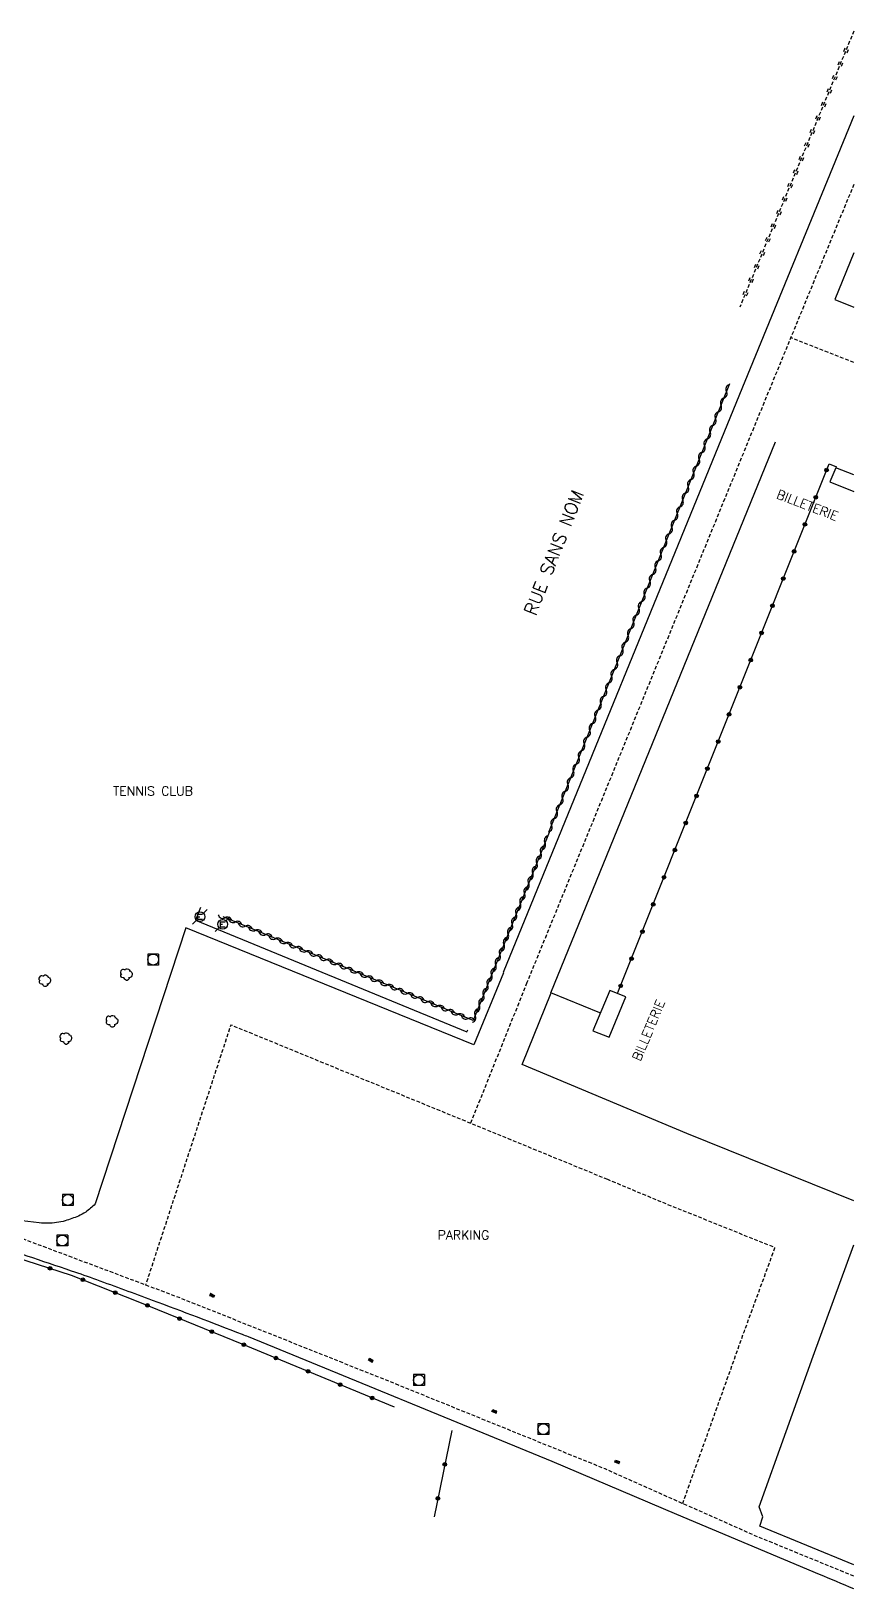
# Model space of a CAD drawing. Header units: millimetres. Extents: x 80999 to 82000, y 146000 to 147001.
# Drawn here: x 81887.4 to 82000, y 146527.5 to 146740.7 of the extents above; entities that cross this region are included whole.
import ezdxf
from ezdxf.enums import TextEntityAlignment as Align

# ---------------------------------------------------------------- set-up
doc = ezdxf.new("R2010")
doc.units = ezdxf.units.MM
doc.linetypes.add('DASHED', pattern=[0.75, 0.5, -0.25])
doc.layers.get('0').update_dxf_attribs({"linetype": 'CONTINUOUS'})
for name, color, linetype in [('W0001', 6, 'DASHED'), ('W0008', 7, 'CONTINUOUS'), ('W0100', 7, 'CONTINUOUS'), ('W0220', 5, 'DASHED'), ('W0300', 7, 'CONTINUOUS'), ('W0310', 3, 'CONTINUOUS'), ('W0322', 7, 'CONTINUOUS'), ('W0400', 7, 'CONTINUOUS'), ('W0420', 7, 'CONTINUOUS'), ('W0471', 7, 'CONTINUOUS'), ('W0984', 7, 'CONTINUOUS'), ('W0989', 7, 'CONTINUOUS')]:
    doc.layers.add(name, color=color, linetype=linetype)
doc.styles.get("Standard").update_dxf_attribs({"font": 'romans.shx', "width": 0.85})

# ---------------------------------------------------------------- blocks, each defined once
blk = doc.blocks.new('t322o')
at = {"color": 0, "linetype": 'Continuous'}
for radius in [0.25, 0.15]:
    blk.add_circle((0, 0), radius, dxfattribs=at)
blk = doc.blocks.new('t310o')
at = {"color": 0, "linetype": 'Continuous'}
for centre, start, end in [((-0.5, 0.38), 216.8699, 323.1304), ((0.5, -0.37), 36.8699, 143.1303)]:
    blk.add_arc(centre, 0.625, start, end, dxfattribs=at)
blk = doc.blocks.new('t220o')
at = {"color": 0, "linetype": 'Continuous'}
for p, q in [((-0.25, 0.25), (0.25, 0.25)), ((-0.25, -0.25), (0.25, -0.25))]:
    blk.add_line(p, q, dxfattribs=at)
blk = doc.blocks.new('T400')
for p, q in [((-0.15, 0.3), (0.15, 0.3)), ((-0.15, -0.25), (-0.15, 0.3)), ((-0.15, 0.15), (0.15, 0.15)), ((-0.15, 0), (0.15, 0)), ((0.15, 0.3), (0.15, -0.25)), ((-0.15, -0.15), (0.15, -0.15)), ((-0.15, -0.25), (-0.15, -0.3)), ((-0.15, -0.3), (0.15, -0.3)), ((0.15, -0.3), (0.15, -0.25))]:
    blk.add_line(p, q)
blk = doc.blocks.new('T420')
for p, q in [((0.75, 0.75), (-0.75, 0.75)), ((-0.75, 0.75), (-0.75, -0.75)), ((0.75, 0.75), (0.75, -0.75)), ((0.75, -0.75), (-0.75, -0.75))]:
    blk.add_line(p, q)
blk.add_ellipse((0, 0), major_axis=(-0.53, 0.53), ratio=1, start_param=3.926991, end_param=10.210176)
blk = doc.blocks.new('T300')
for p, q in [((-0.8, 0.51), (-0.86, 0.34)), ((-0.86, 0.34), (-0.86, 0.17)), ((-0.86, 0.17), (-0.74, 0.06)), ((-0.69, 0.63), (-0.8, 0.51)), ((-0.8, -0.06), (-0.74, 0.06)), ((-0.74, 0.06), (-0.69, 0.11)), ((-0.57, 0.69), (-0.69, 0.63)), ((-0.46, 0.69), (-0.57, 0.69)), ((-0.29, 0.63), (-0.46, 0.69)), ((-0.29, 0.63), (-0.17, 0.74)), ((-0.23, 0.57), (-0.29, 0.63)), ((-0.17, 0.74), (-0.06, 0.8)), ((-0.06, 0.8), (0.06, 0.8)), ((0.06, 0.8), (0.23, 0.74)), ((0.23, 0.74), (0.34, 0.63)), ((0.34, 0.63), (0.4, 0.51)), ((0.46, 0.46), (0.34, 0.46)), ((0.4, 0.51), (0.4, 0.46)), ((0.57, 0.4), (0.46, 0.46)), ((0.57, 0.4), (0.69, 0.29)), ((0.69, 0.29), (0.74, 0.17)), ((0.74, 0.06), (0.69, -0.17)), ((0.74, 0.17), (0.74, 0.06)), ((-0.8, -0.17), (-0.8, -0.06)), ((-0.8, -0.23), (-0.8, -0.17)), ((-0.74, -0.34), (-0.8, -0.23)), ((-0.69, -0.4), (-0.74, -0.34)), ((-0.51, -0.46), (-0.69, -0.4)), ((-0.4, -0.46), (-0.51, -0.46)), ((-0.4, -0.46), (-0.34, -0.46)), ((-0.34, -0.46), (-0.34, -0.4)), ((-0.34, -0.51), (-0.34, -0.46)), ((-0.29, -0.63), (-0.34, -0.51)), ((-0.17, -0.74), (-0.29, -0.63)), ((-0.06, -0.8), (-0.17, -0.74)), ((0.06, -0.8), (-0.06, -0.8)), ((0.17, -0.74), (0.06, -0.8)), ((0.23, -0.69), (0.17, -0.74)), ((0.29, -0.46), (0.23, -0.46)), ((0.29, -0.63), (0.23, -0.69)), ((0.46, -0.4), (0.29, -0.46)), ((0.34, -0.51), (0.29, -0.63)), ((0.34, -0.51), (0.34, -0.46)), ((0.57, -0.34), (0.46, -0.4)), ((0.63, -0.29), (0.57, -0.34)), ((0.69, -0.17), (0.63, -0.29))]:
    blk.add_line(p, q)
blk = doc.blocks.new('T471')
for p, q in [((-0.333334, 0.333334), (-0.333334, -0.333334)), ((-0.333334, 0.333334), (0.333334, 0.333334)), ((-0.333334, 0), (0, 0)), ((0.500001, 0.500001), (1.000002, 1.000002)), ((-0.500001, -0.500001), (-1.000002, -1.000002)), ((-0.333334, -0.333334), (0.333334, -0.333334))]:
    blk.add_line(p, q)
blk.add_ellipse((0, 0), major_axis=(0.471405, 0.471405), ratio=1, start_param=5.4977871438, end_param=11.780972451)

msp = doc.modelspace()

# ---------------------------------------------------------------- linework, layer by layer
at = {"layer": 'W0001', "flags": 128}
for points in [[(82000, 146719.7), (81986.5, 146686.89), (81955.27, 146610.46)], [(82000, 146695.3), (81991.37, 146698.73)], [(81955.27, 146610.46), (81947.55, 146591.21)], [(81966.32, 146583.51), (81914.75, 146604.66), (81903.09, 146569.08)], [(82000, 146529.23), (81986.33, 146534.83), (81965.96, 146543.91), (81937.14, 146555.6), (81907.67, 146567.36), (81884.58, 146576.03), (81875.38, 146578.64), (81868.22, 146580.69), (81860.9, 146581.98), (81784.95, 146593.04), (81752.2, 146597.48), (81741.38, 146599.12), (81731.9, 146601.21), (81726.03, 146603.76)], [(81976.58, 146539.17), (81985.02, 146562.77), (81989.21, 146574.18), (81973.36, 146580.56), (81966.32, 146583.51)]]:
    msp.add_lwpolyline(points, dxfattribs=at)
at = {"layer": 'W0008', "flags": 128}
for points in [[(82000, 146729.07), (81984.37, 146690.96), (81952.01, 146611.84)], [(82000, 146710.31), (81997.39, 146703.93), (82000, 146702.88)], [(81965.24, 146606.34), (81958.53, 146609.08), (81989.29, 146684.45)], [(82000, 146580.61), (81977.16, 146589.81), (81954.64, 146599.25), (81958.57, 146609.06)], [(82000, 146530.78), (81987.12, 146536.08), (81987.57, 146537.35), (81987.04, 146538.72), (81994.42, 146559.36), (82000, 146574.56)]]:
    msp.add_lwpolyline(points, dxfattribs=at)
at = {"layer": 'W0008'}
msp.add_lwpolyline([(81910.62, 146620.73), (81909.92, 146619.02), (81947.04, 146603.71), (81947.19, 146604.02)], dxfattribs=at)
at = {"layer": 'W0008', "flags": 128}
msp.add_lwpolyline([(81952.05, 146611.82), (81948, 146601.96), (81908.58, 146617.95), (81896.2, 146580.17, -0.039596), (81894.9, 146579.07, -0.05862), (81893.89, 146578.51, -0.024233), (81892.08, 146577.87, -0.039491), (81890.92, 146577.62, -0.058645), (81888.54, 146577.58, -0.022363), (81882.37, 146578.48, -0.021083), (81881.3, 146578.73), (81879.38, 146579.31), (81879.25, 146578.95)], format="xyb", dxfattribs=at)
at = {"layer": 'W0008'}
msp.add_lwpolyline([(82000, 146527.5, -0.00071), (81995.3, 146529.47), (81975.78, 146537.67), (81958.74, 146544.93), (81917.15, 146561.98, 0.005499), (81916.34, 146562.3, 0.003865), (81904.04, 146566.97, 0.002557), (81896.42, 146569.78, 0.005658), (81892.96, 146570.99, 0.00012), (81880.85, 146575.08, 0.000738)], format="xyb", dxfattribs=at)
at = {"layer": 'W0100', "flags": 128}
msp.add_lwpolyline([(82000, 146679.93), (81997.52, 146680.92), (81996.7, 146678.99), (82000, 146677.66)], dxfattribs=at)
msp.add_lwpolyline([(81966.6, 146609.4), (81964.3, 146603.88), (81966.5, 146602.98), (81968.81, 146608.51)], close=True, dxfattribs=at)
at = {"layer": 'W0220', "flags": 128}
msp.add_lwpolyline([(82000, 146740.66), (81984.4, 146702.89)], dxfattribs=at)
at = {"layer": 'W0310', "flags": 128}
for points in [[(81958.26, 146631.07), (81983.01, 146692.44)], [(81958.3, 146631), (81947.9, 146605.26), (81913.72, 146619.44)]]:
    msp.add_lwpolyline(points, dxfattribs=at)
at = {"layer": 'W0322', "flags": 128}
for points in [[(81967.73, 146609.09), (81996.61, 146681.46), (81997.61, 146681.05)], [(81859.97, 146571.94), (81861.19, 146579.75), (81867.78, 146578.66), (81885.15, 146572.94), (81892.93, 146570.41), (81902.28, 146566.72), (81916.25, 146561.02), (81937.09, 146552.39)], [(81944.98, 146549.18), (81942.57, 146537.34)]]:
    msp.add_lwpolyline(points, dxfattribs=at)

# ---------------------------------------------------------------- block references
at = {"layer": 'W0220', "rotation": 247.5589407403226}
for p in [(81998.9, 146737.99), (81998.13, 146736.14), (81997.37, 146734.29), (81996.61, 146732.45), (81995.84, 146730.6), (81995.08, 146728.75), (81994.31, 146726.9), (81992.79, 146723.2), (81993.55, 146725.05), (81992.02, 146721.35), (81991.26, 146719.51), (81990.5, 146717.66), (81989.73, 146715.81), (81988.97, 146713.96), (81987.44, 146710.26), (81988.21, 146712.11), (81986.68, 146708.41), (81985.92, 146706.57), (81985.15, 146704.72)]:
    msp.add_blockref('t220o', p, dxfattribs=at)
at = {"layer": 'W0300'}
for p in [(81889.36, 146610.71), (81900.52, 146611.56), (81898.54, 146605.16), (81892.23, 146602.81)]:
    msp.add_blockref('T300', p, dxfattribs=at)
at = {"layer": 'W0310'}
for p, rotation in [((81982.57, 146691.35), 68.03585208221979), ((81981.83, 146689.5), 68.03585208221979), ((81981.08, 146687.64), 68.03585208221979), ((81979.58, 146683.93), 68.03585208221979), ((81980.33, 146685.79), 68.03585208221979), ((81978.83, 146682.08), 68.03585208221979), ((81978.08, 146680.22), 68.03585208221979), ((81977.34, 146678.37), 68.03585208221979), ((81976.59, 146676.51), 68.03585208221979), ((81975.84, 146674.66), 68.03585208221979), ((81975.09, 146672.8), 68.03585208221979), ((81973.6, 146669.09), 68.03585208221979), ((81974.34, 146670.95), 68.03585208221979), ((81972.85, 146667.24), 68.03585208221979), ((81972.1, 146665.38), 68.03585208221979), ((81971.35, 146663.53), 68.03585208221979), ((81970.6, 146661.67), 68.03585208221979), ((81969.86, 146659.82), 68.03585208221979), ((81969.11, 146657.96), 68.03585208221979), ((81967.61, 146654.25), 68.03585208221979), ((81968.36, 146656.11), 68.03585208221979), ((81966.86, 146652.4), 68.03585208221979), ((81966.12, 146650.54), 68.03585208221979), ((81965.37, 146648.69), 68.03585208221979), ((81964.62, 146646.83), 68.03585208221979), ((81963.87, 146644.98), 68.03585208221979), ((81962.38, 146641.27), 68.03585208221979), ((81963.12, 146643.12), 68.03585208221979), ((81961.63, 146639.41), 68.03585208221979), ((81960.88, 146637.56), 68.03585208221979), ((81960.13, 146635.71), 68.03585208221979), ((81959.38, 146633.85), 68.03585208221979), ((81958.64, 146632), 68.03585208221979), ((81957.73, 146629.61), 248.0087027175914), ((81956.61, 146626.83), 248.0087027175914), ((81957.17, 146628.22), 248.0087027175914), ((81956.05, 146625.44), 248.0087027175914), ((81954.93, 146622.66), 248.0087027175914), ((81955.49, 146624.05), 248.0087027175914), ((81954.36, 146621.27), 248.0087027175914), ((81913.97, 146619.34), 157.4630601149198), ((81915.35, 146618.77), 157.4630601149198), ((81953.24, 146618.48), 248.0087027175914), ((81953.8, 146619.88), 248.0087027175914), ((81916.74, 146618.19), 157.4630601149198), ((81918.12, 146617.62), 157.4630601149198), ((81919.51, 146617.04), 157.4630601149198), ((81920.89, 146616.47), 157.4630601149198), ((81952.12, 146615.7), 248.0087027175914), ((81952.68, 146617.09), 248.0087027175914), ((81922.28, 146615.89), 157.4630601149198), ((81923.67, 146615.32), 157.4630601149198), ((81925.05, 146614.74), 157.4630601149198), ((81926.44, 146614.17), 157.4630601149198), ((81951.56, 146614.31), 248.0087027175914), ((81927.82, 146613.59), 157.4630601149198), ((81929.21, 146613.02), 157.4630601149198), ((81930.59, 146612.44), 157.4630601149198), ((81931.98, 146611.87), 157.4630601149198), ((81950.43, 146611.53), 248.0087027175914), ((81950.99, 146612.92), 248.0087027175914), ((81933.36, 146611.29), 157.4630601149198), ((81934.75, 146610.72), 157.4630601149198), ((81936.13, 146610.14), 157.4630601149198), ((81949.87, 146610.14), 248.0087027175914), ((81937.52, 146609.57), 157.4630601149198), ((81938.91, 146608.99), 157.4630601149198), ((81940.29, 146608.42), 157.4630601149198), ((81941.68, 146607.84), 157.4630601149198), ((81948.75, 146607.36), 248.0087027175914), ((81949.31, 146608.75), 248.0087027175914), ((81943.06, 146607.27), 157.4630601149198), ((81944.45, 146606.7), 157.4630601149198), ((81945.83, 146606.12), 157.4630601149198), ((81947.22, 146605.55), 157.4630601149198), ((81948.19, 146605.97), 248.0087027175914)]:
    msp.add_blockref('t310o', p, dxfattribs=dict(at, rotation=rotation))
at = {"layer": 'W0322'}
for p, rotation in [((81996.27, 146680.6), 68.24534337637871), ((81994.79, 146676.89), 68.24534337637871), ((81993.3, 146673.17), 68.24534337637871), ((81991.82, 146669.46), 68.24534337637871), ((81990.34, 146665.74), 68.24534337637871), ((81988.86, 146662.03), 68.24534337637871), ((81987.37, 146658.31), 68.24534337637871), ((81985.89, 146654.6), 68.24534337637871), ((81984.41, 146650.88), 68.24534337637871), ((81982.93, 146647.17), 68.24534337637871), ((81981.44, 146643.45), 68.24534337637871), ((81979.96, 146639.74), 68.24534337637871), ((81978.48, 146636.02), 68.24534337637871), ((81977, 146632.31), 68.24534337637871), ((81975.51, 146628.59), 68.24534337637871), ((81974.03, 146624.88), 68.24534337637871), ((81972.55, 146621.16), 68.24534337637871), ((81971.07, 146617.45), 68.24534337637871), ((81969.58, 146613.73), 68.24534337637871), ((81968.1, 146610.02), 68.24534337637871), ((81890.03, 146571.36), 341.9703037914626), ((81894.51, 146569.79), 338.4709276439953), ((81898.93, 146568.04), 338.4709276439953), ((81903.35, 146566.29), 337.7923887894345), ((81907.74, 146564.49), 337.7923887894345), ((81912.14, 146562.7), 337.7923887894345), ((81916.54, 146560.9), 337.5064559085087), ((81920.93, 146559.08), 337.5064559085087), ((81925.32, 146557.27), 337.5064559085087), ((81929.7, 146555.45), 337.5064559085087), ((81934.09, 146553.63), 337.5064559085087), ((81944.03, 146544.53), 258.5150744723204), ((81943.09, 146539.87), 258.5150744723204)]:
    msp.add_blockref('t322o', p, dxfattribs=dict(at, rotation=rotation))
at = {"layer": 'W0400'}
for p, rotation in [((81912.18, 146567.65), 242.556468510053), ((81933.91, 146558.77), 60.75988720091893), ((81950.82, 146551.79), 68.138437222035), ((81967.63, 146544.86), 70.52222007344712)]:
    msp.add_blockref('T400', p, dxfattribs=dict(at, rotation=rotation))
at = {"layer": 'W0420'}
for p in [(81904.13, 146613.62), (81892.45, 146580.72), (81891.7, 146575.17), (81940.49, 146556.06), (81957.53, 146549.35)]:
    msp.add_blockref('T420', p, dxfattribs=at)
at = {"layer": 'W0471'}
for p in [(81910.53, 146619.48), (81913.63, 146618.44)]:
    msp.add_blockref('T471', p, dxfattribs=at)

# ---------------------------------------------------------------- texts
at = {"layer": 'W0984'}
for rotation, p in [(339.0767, (81993.66, 146675.79)), (67.3501, (81971.91, 146603.94))]:
    msp.add_text('BILLETERIE', height=1.25, rotation=rotation, dxfattribs=at).set_placement(p, align=Align.MIDDLE)
for s, p in [('TENNIS CLUB', (81904.1, 146636.69)), ('PARKING', (81946.59, 146575.93))]:
    msp.add_text(s, height=1.25, dxfattribs=at).set_placement(p, align=Align.MIDDLE)
at = {"layer": 'W0989'}
msp.add_text('RUE SANS NOM', height=1.75, rotation=68.5299, dxfattribs=at).set_placement((81958.96, 146669.34), align=Align.MIDDLE)

doc.saveas('drawing.dxf')
